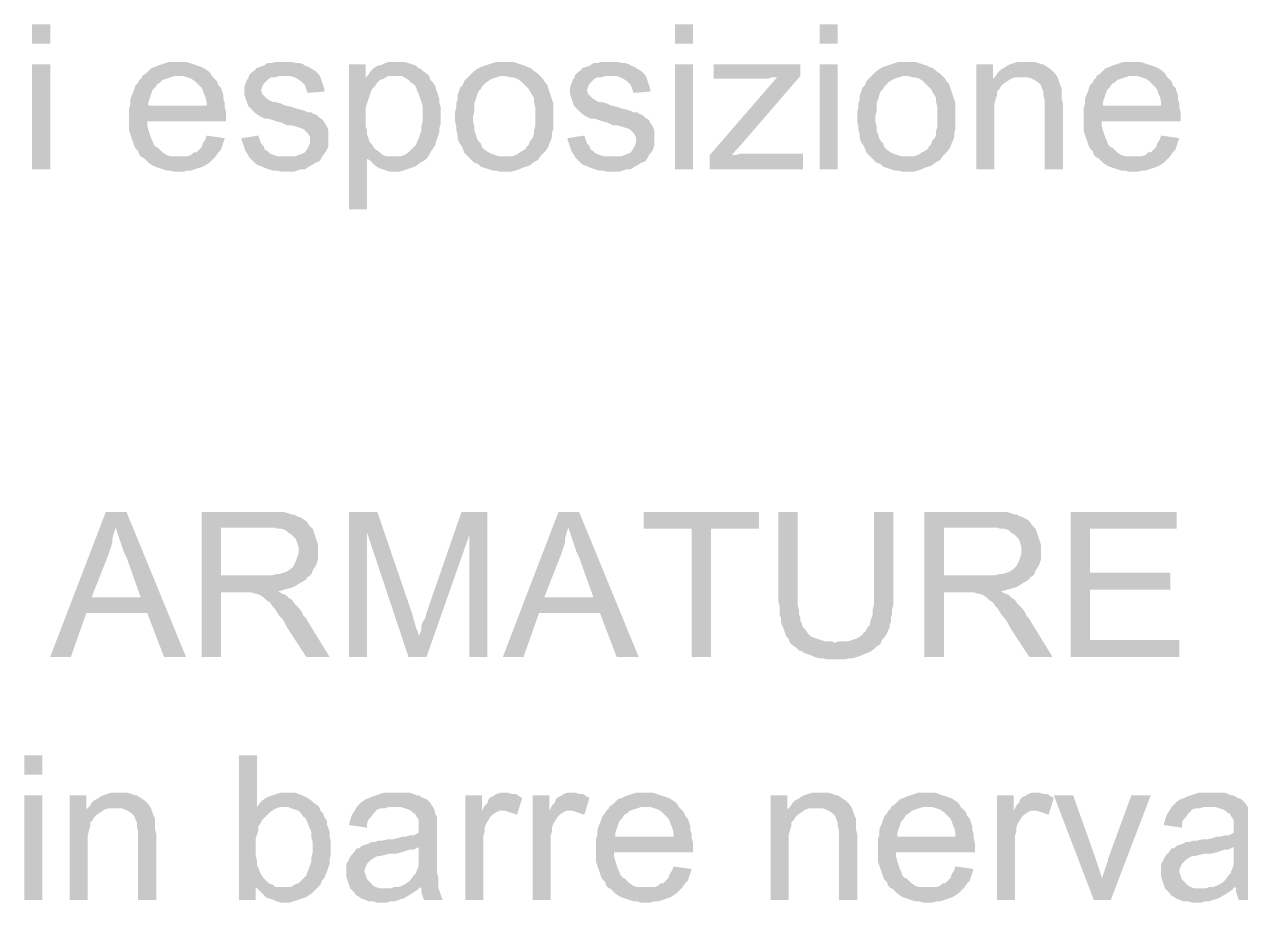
# Model space of a CAD drawing. Header units: millimetres. Extents: x -35.3 to 0.3, y 0.4 to 20.6.
# Drawn here: x -33.67 to -32.886, y 9.981 to 10.547 of the extents above; entities that cross this region are included whole.
import ezdxf

# ---------------------------------------------------------------- set-up
doc = ezdxf.new("R2010")
doc.units = ezdxf.units.MM
doc.layers.add('PDF _Riempimenti solidi', color=7, linetype='Continuous')

msp = doc.modelspace()

# ---------------------------------------------------------------- hatches: boundary and pattern name
at = {"layer": 'PDF _Riempimenti solidi', "transparency": 33554559}
for points in [[(-33.6535, 10.53434), (-33.6535, 10.54684), (-33.66517, 10.54684), (-33.66517, 10.53434)], [(-33.23933, 10.53434), (-33.23933, 10.54684), (-33.251, 10.54684), (-33.251, 10.53434)], [(-33.146, 10.53434), (-33.146, 10.54684), (-33.15767, 10.54684), (-33.15767, 10.53434)], [(-33.6535, 10.45351), (-33.6535, 10.52101), (-33.66517, 10.52101), (-33.66517, 10.45351)], [(-33.571, 10.52267), (-33.57683, 10.52267), (-33.57933, 10.52184), (-33.58183, 10.52101), (-33.58433, 10.52017), (-33.586, 10.51934), (-33.5885, 10.51851), (-33.59183, 10.51517), (-33.59433, 10.51351), (-33.56767, 10.51351), (-33.56517, 10.51267), (-33.56267, 10.51184), (-33.56017, 10.51017), (-33.55683, 10.50684), (-33.556, 10.50601), (-33.55517, 10.50434), (-33.55433, 10.50184), (-33.5535, 10.50017), (-33.55267, 10.49684), (-33.55267, 10.49434), (-33.59017, 10.49434), (-33.541, 10.49351), (-33.541, 10.49601), (-33.54183, 10.49851), (-33.54183, 10.50101), (-33.54267, 10.50351), (-33.5435, 10.50601), (-33.54517, 10.50767), (-33.546, 10.51017), (-33.54767, 10.51184), (-33.54933, 10.51351), (-33.55017, 10.51517), (-33.55183, 10.51684), (-33.55433, 10.51851), (-33.556, 10.51934), (-33.5585, 10.52017), (-33.561, 10.52101), (-33.5635, 10.52184), (-33.566, 10.52267), (-33.5685, 10.52267)], [(-33.5035, 10.52267), (-33.5085, 10.52267), (-33.511, 10.52184), (-33.5135, 10.52184), (-33.516, 10.52017), (-33.5185, 10.51934), (-33.521, 10.51851), (-33.521, 10.51767), (-33.5235, 10.51601), (-33.52517, 10.51434), (-33.50267, 10.51351), (-33.4985, 10.51351), (-33.496, 10.51267), (-33.49433, 10.51184), (-33.49183, 10.51017), (-33.491, 10.50934), (-33.48933, 10.50767), (-33.4885, 10.50517), (-33.48767, 10.50267), (-33.47683, 10.50351), (-33.47683, 10.50517), (-33.47767, 10.50767), (-33.4785, 10.51017), (-33.47933, 10.51267), (-33.48017, 10.51434), (-33.48267, 10.51684), (-33.48433, 10.51767), (-33.48683, 10.51934), (-33.48933, 10.52017), (-33.49017, 10.52101), (-33.49267, 10.52184), (-33.49517, 10.52184), (-33.49767, 10.52267), (-33.50017, 10.52267)], [(-33.45017, 10.52101), (-33.461, 10.52101), (-33.461, 10.42767), (-33.44933, 10.42767), (-33.44933, 10.46017), (-33.43183, 10.46184), (-33.43683, 10.46184), (-33.43933, 10.46267), (-33.441, 10.46434), (-33.4435, 10.46601), (-33.44517, 10.46767), (-33.446, 10.46934), (-33.44767, 10.47101), (-33.44933, 10.47601), (-33.44933, 10.47851), (-33.45017, 10.48101), (-33.45017, 10.49351), (-33.44683, 10.50351), (-33.446, 10.50517), (-33.44433, 10.50684), (-33.44267, 10.50934), (-33.441, 10.51101), (-33.4385, 10.51184), (-33.45017, 10.51267)], [(-33.43017, 10.52267), (-33.43517, 10.52267), (-33.43767, 10.52184), (-33.43933, 10.52101), (-33.44183, 10.52017), (-33.44267, 10.52017), (-33.44517, 10.51851), (-33.44683, 10.51684), (-33.4485, 10.51434), (-33.43183, 10.51351), (-33.42683, 10.51351), (-33.42517, 10.51267), (-33.42267, 10.51101), (-33.421, 10.50934), (-33.4185, 10.50767), (-33.41767, 10.50601), (-33.41683, 10.50351), (-33.416, 10.50184), (-33.41517, 10.49934), (-33.4135, 10.49434), (-33.4135, 10.48434), (-33.41433, 10.48101), (-33.41433, 10.47851), (-33.41517, 10.47601), (-33.416, 10.47351), (-33.41683, 10.47184), (-33.41767, 10.46934), (-33.421, 10.46601), (-33.42267, 10.46434), (-33.42517, 10.46267), (-33.42767, 10.46184), (-33.43183, 10.46184), (-33.44933, 10.46017), (-33.44767, 10.45934), (-33.446, 10.45767), (-33.44433, 10.45601), (-33.44183, 10.45434), (-33.43933, 10.45351), (-33.43433, 10.45184), (-33.4285, 10.45184), (-33.426, 10.45267), (-33.421, 10.45434), (-33.4185, 10.45517), (-33.416, 10.45684), (-33.41517, 10.45767), (-33.4135, 10.45851), (-33.411, 10.46017), (-33.40933, 10.46267), (-33.4085, 10.46434), (-33.40683, 10.46684), (-33.40517, 10.46934), (-33.40517, 10.47017), (-33.4035, 10.47517), (-33.40267, 10.47767), (-33.40267, 10.48017), (-33.40183, 10.48267), (-33.40183, 10.49351), (-33.40267, 10.49601), (-33.40267, 10.49851), (-33.4035, 10.50101), (-33.40433, 10.50351), (-33.40517, 10.50601), (-33.40517, 10.50684), (-33.40683, 10.50934), (-33.4085, 10.51101), (-33.40933, 10.51351), (-33.411, 10.51517), (-33.4135, 10.51684), (-33.41517, 10.51851), (-33.416, 10.51851), (-33.41767, 10.52017), (-33.42017, 10.52101), (-33.42267, 10.52184), (-33.42517, 10.52267), (-33.42767, 10.52267)], [(-33.361, 10.52267), (-33.366, 10.52267), (-33.3685, 10.52184), (-33.371, 10.52101), (-33.3735, 10.52017), (-33.376, 10.51934), (-33.37767, 10.51851), (-33.38017, 10.51684), (-33.3835, 10.51351), (-33.36017, 10.51351), (-33.35683, 10.51267), (-33.35517, 10.51267), (-33.35267, 10.51184), (-33.35017, 10.51017), (-33.3485, 10.50851), (-33.34517, 10.50517), (-33.34433, 10.50351), (-33.34267, 10.50101), (-33.34183, 10.49934), (-33.34183, 10.49684), (-33.341, 10.49351), (-33.341, 10.48101), (-33.34183, 10.47851), (-33.34183, 10.47601), (-33.34267, 10.47351), (-33.34433, 10.47184), (-33.34517, 10.46934), (-33.34683, 10.46767), (-33.34683, 10.46684), (-33.34933, 10.46517), (-33.351, 10.46434), (-33.3535, 10.46267), (-33.356, 10.46184), (-33.361, 10.46184), (-33.3835, 10.46101), (-33.38183, 10.45934), (-33.38017, 10.45767), (-33.37767, 10.45684), (-33.376, 10.45517), (-33.3735, 10.45434), (-33.371, 10.45351), (-33.3685, 10.45267), (-33.366, 10.45267), (-33.3635, 10.45184), (-33.35683, 10.45184), (-33.3535, 10.45267), (-33.351, 10.45351), (-33.34933, 10.45434), (-33.34433, 10.45601), (-33.3435, 10.45684), (-33.341, 10.45851), (-33.33933, 10.45934), (-33.33767, 10.46184), (-33.33433, 10.46517), (-33.33267, 10.46767), (-33.33183, 10.47017), (-33.331, 10.47184), (-33.33017, 10.47434), (-33.33017, 10.47684), (-33.32933, 10.47934), (-33.32933, 10.49601), (-33.33183, 10.50351), (-33.33267, 10.50601), (-33.3335, 10.50851), (-33.33517, 10.51017), (-33.336, 10.51184), (-33.33767, 10.51351), (-33.33933, 10.51517), (-33.34183, 10.51684), (-33.3435, 10.51851), (-33.346, 10.51934), (-33.34767, 10.52017), (-33.35017, 10.52101), (-33.35267, 10.52184), (-33.35517, 10.52267), (-33.35767, 10.52267)], [(-33.2935, 10.52267), (-33.2985, 10.52267), (-33.301, 10.52184), (-33.3035, 10.52184), (-33.306, 10.52017), (-33.3085, 10.51934), (-33.311, 10.51851), (-33.311, 10.51767), (-33.3135, 10.51601), (-33.31517, 10.51434), (-33.29267, 10.51351), (-33.2885, 10.51351), (-33.286, 10.51267), (-33.28433, 10.51184), (-33.28183, 10.51017), (-33.281, 10.50934), (-33.27933, 10.50767), (-33.2785, 10.50517), (-33.27767, 10.50267), (-33.26683, 10.50351), (-33.26683, 10.50517), (-33.26767, 10.50767), (-33.2685, 10.51017), (-33.26933, 10.51267), (-33.27017, 10.51434), (-33.271, 10.51517), (-33.27267, 10.51684), (-33.27433, 10.51767), (-33.27683, 10.51934), (-33.27933, 10.52017), (-33.28017, 10.52101), (-33.28267, 10.52184), (-33.28517, 10.52184), (-33.28767, 10.52267), (-33.29017, 10.52267)], [(-33.23933, 10.45351), (-33.23933, 10.52101), (-33.251, 10.52101), (-33.251, 10.45351)], [(-33.17017, 10.52101), (-33.226, 10.52101), (-33.226, 10.51184), (-33.191, 10.51184), (-33.1885, 10.51267), (-33.18517, 10.51267), (-33.17017, 10.51351)], [(-33.146, 10.45351), (-33.146, 10.52101), (-33.15767, 10.52101), (-33.15767, 10.45351)], [(-33.10183, 10.52267), (-33.10683, 10.52267), (-33.10933, 10.52184), (-33.11183, 10.52101), (-33.11683, 10.51934), (-33.1185, 10.51851), (-33.121, 10.51684), (-33.12267, 10.51517), (-33.12433, 10.51351), (-33.101, 10.51351), (-33.09767, 10.51267), (-33.096, 10.51267), (-33.0935, 10.51184), (-33.091, 10.51017), (-33.08767, 10.50684), (-33.086, 10.50517), (-33.08517, 10.50351), (-33.0835, 10.50101), (-33.08267, 10.49934), (-33.08267, 10.49684), (-33.08183, 10.49351), (-33.08183, 10.48101), (-33.08267, 10.47851), (-33.08267, 10.47601), (-33.0835, 10.47351), (-33.08517, 10.47184), (-33.086, 10.46934), (-33.08767, 10.46767), (-33.08767, 10.46684), (-33.09017, 10.46517), (-33.09183, 10.46434), (-33.09433, 10.46267), (-33.09683, 10.46184), (-33.10183, 10.46184), (-33.12433, 10.46101), (-33.12267, 10.45934), (-33.121, 10.45767), (-33.1185, 10.45684), (-33.11683, 10.45517), (-33.11183, 10.45351), (-33.10933, 10.45267), (-33.10683, 10.45267), (-33.10433, 10.45184), (-33.09767, 10.45184), (-33.09433, 10.45267), (-33.09183, 10.45351), (-33.09017, 10.45434), (-33.08767, 10.45517), (-33.08517, 10.45601), (-33.08433, 10.45684), (-33.08183, 10.45851), (-33.08017, 10.45934), (-33.0785, 10.46184), (-33.07517, 10.46517), (-33.0735, 10.46767), (-33.07267, 10.47017), (-33.07183, 10.47184), (-33.071, 10.47434), (-33.071, 10.47684), (-33.07017, 10.47934), (-33.07017, 10.49601), (-33.07267, 10.50351), (-33.0735, 10.50601), (-33.07433, 10.50851), (-33.076, 10.51017), (-33.07683, 10.51184), (-33.0785, 10.51351), (-33.08017, 10.51517), (-33.08267, 10.51684), (-33.08433, 10.51851), (-33.08683, 10.51934), (-33.0885, 10.52017), (-33.091, 10.52101), (-33.0935, 10.52184), (-33.096, 10.52267), (-33.0985, 10.52267)], [(-33.046, 10.52101), (-33.05683, 10.52101), (-33.05683, 10.45351), (-33.04517, 10.45351), (-33.04517, 10.49517), (-33.04433, 10.49851), (-33.0435, 10.50101), (-33.0435, 10.50351), (-33.04183, 10.50517), (-33.041, 10.50684), (-33.03933, 10.50851), (-33.03683, 10.51017), (-33.03433, 10.51184), (-33.046, 10.51184)], [(-33.02433, 10.52267), (-33.03017, 10.52267), (-33.03267, 10.52184), (-33.03517, 10.52101), (-33.03683, 10.52017), (-33.03933, 10.51851), (-33.041, 10.51767), (-33.04267, 10.51601), (-33.04433, 10.51351), (-33.02683, 10.51267), (-33.0235, 10.51267), (-33.021, 10.51184), (-33.01933, 10.51101), (-33.01683, 10.50934), (-33.01517, 10.50767), (-33.01433, 10.50517), (-33.0135, 10.50351), (-33.0135, 10.50101), (-33.01267, 10.49767), (-33.01267, 10.45351), (-33.001, 10.45351), (-33.001, 10.49601), (-33.00183, 10.49934), (-33.00183, 10.50601), (-33.00267, 10.50767), (-33.0035, 10.51017), (-33.00433, 10.51267), (-33.006, 10.51517), (-33.00683, 10.51601), (-33.0085, 10.51767), (-33.011, 10.51934), (-33.0135, 10.52101), (-33.01433, 10.52101), (-33.01683, 10.52184), (-33.01933, 10.52267), (-33.02183, 10.52267)], [(-32.956, 10.52267), (-32.96183, 10.52267), (-32.96433, 10.52184), (-32.96683, 10.52101), (-32.96933, 10.52017), (-32.971, 10.51934), (-32.9735, 10.51851), (-32.97683, 10.51517), (-32.97933, 10.51351), (-32.95267, 10.51351), (-32.95017, 10.51267), (-32.94767, 10.51184), (-32.94517, 10.51017), (-32.94183, 10.50684), (-32.941, 10.50601), (-32.94017, 10.50434), (-32.93933, 10.50184), (-32.9385, 10.50017), (-32.93767, 10.49684), (-32.93767, 10.49434), (-32.97517, 10.49434), (-32.926, 10.49351), (-32.926, 10.49601), (-32.92683, 10.49851), (-32.92683, 10.50101), (-32.92767, 10.50351), (-32.9285, 10.50601), (-32.93017, 10.50767), (-32.931, 10.51017), (-32.93267, 10.51184), (-32.93433, 10.51351), (-32.93517, 10.51517), (-32.93683, 10.51684), (-32.93933, 10.51851), (-32.941, 10.51934), (-32.946, 10.52101), (-32.9485, 10.52184), (-32.951, 10.52267), (-32.9535, 10.52267)], [(-33.59433, 10.51351), (-33.59433, 10.51267), (-33.596, 10.51101), (-33.59683, 10.50934), (-33.5985, 10.50767), (-33.59933, 10.50517), (-33.60017, 10.50267), (-33.601, 10.50101), (-33.60183, 10.49851), (-33.60183, 10.49517), (-33.60267, 10.49267), (-33.60267, 10.47851), (-33.60017, 10.47101), (-33.59933, 10.46851), (-33.5985, 10.46684), (-33.59683, 10.46517), (-33.596, 10.46267), (-33.59433, 10.46101), (-33.57017, 10.46184), (-33.576, 10.46184), (-33.5785, 10.46267), (-33.581, 10.46434), (-33.58433, 10.46767), (-33.58517, 10.46767), (-33.58683, 10.46934), (-33.58767, 10.47184), (-33.5885, 10.47351), (-33.58933, 10.47601), (-33.59017, 10.47851), (-33.591, 10.48184), (-33.591, 10.48434), (-33.54017, 10.48434), (-33.54017, 10.49017), (-33.541, 10.49351), (-33.59017, 10.49434), (-33.59017, 10.49684), (-33.58933, 10.49934), (-33.5885, 10.50184), (-33.58767, 10.50434), (-33.586, 10.50601), (-33.58433, 10.50851), (-33.58267, 10.50934), (-33.581, 10.51101), (-33.5785, 10.51184), (-33.5735, 10.51351), (-33.571, 10.51351)], [(-33.52517, 10.51434), (-33.526, 10.51184), (-33.52683, 10.51101), (-33.52767, 10.50851), (-33.5285, 10.50601), (-33.5285, 10.50184), (-33.52767, 10.49934), (-33.52683, 10.49684), (-33.526, 10.49434), (-33.52267, 10.49101), (-33.521, 10.48934), (-33.5185, 10.48767), (-33.51683, 10.48684), (-33.51517, 10.48601), (-33.51267, 10.48601), (-33.51017, 10.48517), (-33.50767, 10.48434), (-33.50433, 10.48351), (-33.501, 10.48184), (-33.4985, 10.48184), (-33.49517, 10.48101), (-33.49017, 10.47934), (-33.48767, 10.47684), (-33.486, 10.47434), (-33.486, 10.47101), (-33.48683, 10.46851), (-33.48767, 10.46684), (-33.48933, 10.46434), (-33.491, 10.46351), (-33.4935, 10.46267), (-33.49517, 10.46184), (-33.501, 10.46184), (-33.52517, 10.46101), (-33.5235, 10.45934), (-33.52183, 10.45767), (-33.521, 10.45684), (-33.51933, 10.45601), (-33.51683, 10.45517), (-33.51517, 10.45434), (-33.51267, 10.45351), (-33.51017, 10.45267), (-33.50767, 10.45267), (-33.50433, 10.45184), (-33.49683, 10.45184), (-33.49433, 10.45267), (-33.49183, 10.45351), (-33.48933, 10.45351), (-33.48683, 10.45517), (-33.48517, 10.45601), (-33.48267, 10.45767), (-33.48017, 10.45851), (-33.4785, 10.46101), (-33.47767, 10.46267), (-33.47683, 10.46351), (-33.47517, 10.46601), (-33.47433, 10.46851), (-33.47433, 10.47851), (-33.47517, 10.48101), (-33.47683, 10.48351), (-33.47767, 10.48517), (-33.48017, 10.48684), (-33.48183, 10.48851), (-33.48433, 10.48934), (-33.48517, 10.49017), (-33.48767, 10.49017), (-33.48933, 10.49101), (-33.49183, 10.49184), (-33.49517, 10.49267), (-33.49767, 10.49351), (-33.501, 10.49434), (-33.50183, 10.49434), (-33.50517, 10.49601), (-33.5085, 10.49684), (-33.51017, 10.49684), (-33.51183, 10.49767), (-33.51433, 10.49934), (-33.516, 10.50101), (-33.51683, 10.50184), (-33.51767, 10.50434), (-33.51683, 10.50684), (-33.516, 10.50851), (-33.5135, 10.51101), (-33.51267, 10.51184), (-33.511, 10.51267), (-33.5085, 10.51267), (-33.506, 10.51351), (-33.50267, 10.51351)], [(-33.4485, 10.51434), (-33.45017, 10.51267), (-33.4385, 10.51184), (-33.436, 10.51351), (-33.43183, 10.51351)], [(-33.3835, 10.51351), (-33.38517, 10.51184), (-33.38683, 10.51017), (-33.38767, 10.50767), (-33.38933, 10.50601), (-33.39017, 10.50351), (-33.391, 10.50101), (-33.391, 10.49851), (-33.39183, 10.49601), (-33.39183, 10.49351), (-33.39267, 10.49017), (-33.39267, 10.48434), (-33.39183, 10.48101), (-33.39183, 10.47851), (-33.391, 10.47601), (-33.391, 10.47351), (-33.39017, 10.47101), (-33.3885, 10.46851), (-33.38767, 10.46684), (-33.38683, 10.46434), (-33.3835, 10.46101), (-33.361, 10.46184), (-33.36433, 10.46184), (-33.36683, 10.46267), (-33.36933, 10.46351), (-33.371, 10.46434), (-33.3735, 10.46601), (-33.37517, 10.46767), (-33.376, 10.47017), (-33.37767, 10.47184), (-33.3785, 10.47351), (-33.38017, 10.47851), (-33.38017, 10.48101), (-33.381, 10.48434), (-33.381, 10.48767), (-33.38017, 10.49101), (-33.38017, 10.49601), (-33.37767, 10.50351), (-33.376, 10.50517), (-33.37517, 10.50684), (-33.37433, 10.50767), (-33.37267, 10.50934), (-33.37017, 10.51101), (-33.3685, 10.51184), (-33.366, 10.51267), (-33.3635, 10.51351), (-33.361, 10.51351)], [(-33.31517, 10.51434), (-33.316, 10.51184), (-33.31683, 10.51101), (-33.31767, 10.50851), (-33.3185, 10.50601), (-33.3185, 10.50184), (-33.31767, 10.49934), (-33.316, 10.49434), (-33.31433, 10.49267), (-33.31267, 10.49101), (-33.311, 10.48934), (-33.3085, 10.48767), (-33.30683, 10.48684), (-33.30517, 10.48601), (-33.30267, 10.48601), (-33.30017, 10.48517), (-33.29767, 10.48434), (-33.29433, 10.48351), (-33.291, 10.48184), (-33.2885, 10.48184), (-33.28517, 10.48101), (-33.28267, 10.48017), (-33.28017, 10.47934), (-33.27933, 10.47851), (-33.27767, 10.47684), (-33.276, 10.47434), (-33.276, 10.47101), (-33.27683, 10.46851), (-33.27767, 10.46684), (-33.27933, 10.46434), (-33.281, 10.46351), (-33.2835, 10.46267), (-33.28517, 10.46184), (-33.291, 10.46184), (-33.31517, 10.46101), (-33.3135, 10.45934), (-33.31183, 10.45767), (-33.311, 10.45684), (-33.30933, 10.45601), (-33.30683, 10.45517), (-33.30517, 10.45434), (-33.30267, 10.45351), (-33.30017, 10.45267), (-33.29767, 10.45267), (-33.29433, 10.45184), (-33.28683, 10.45184), (-33.28183, 10.45351), (-33.27933, 10.45351), (-33.27683, 10.45517), (-33.27517, 10.45601), (-33.27267, 10.45767), (-33.27017, 10.45851), (-33.2685, 10.46101), (-33.26767, 10.46267), (-33.26683, 10.46351), (-33.26517, 10.46601), (-33.26433, 10.46851), (-33.26433, 10.47851), (-33.26517, 10.48101), (-33.26683, 10.48351), (-33.26767, 10.48517), (-33.27017, 10.48684), (-33.27183, 10.48851), (-33.27433, 10.48934), (-33.27517, 10.49017), (-33.27767, 10.49017), (-33.27933, 10.49101), (-33.28183, 10.49184), (-33.28517, 10.49267), (-33.28767, 10.49351), (-33.291, 10.49434), (-33.29183, 10.49434), (-33.29517, 10.49601), (-33.2985, 10.49684), (-33.30017, 10.49684), (-33.30183, 10.49767), (-33.30433, 10.49934), (-33.306, 10.50101), (-33.30683, 10.50184), (-33.30767, 10.50434), (-33.30683, 10.50684), (-33.306, 10.50851), (-33.3035, 10.51101), (-33.30267, 10.51184), (-33.301, 10.51267), (-33.2985, 10.51267), (-33.296, 10.51351), (-33.29267, 10.51351)], [(-33.17017, 10.51351), (-33.18517, 10.51267), (-33.2285, 10.46267), (-33.2285, 10.45351), (-33.21433, 10.46267), (-33.20683, 10.47101)], [(-33.12433, 10.51351), (-33.126, 10.51184), (-33.12767, 10.51017), (-33.1285, 10.50767), (-33.13017, 10.50601), (-33.131, 10.50351), (-33.13183, 10.50101), (-33.13183, 10.49851), (-33.13267, 10.49601), (-33.13267, 10.49351), (-33.1335, 10.49017), (-33.1335, 10.48434), (-33.13267, 10.48101), (-33.13267, 10.47851), (-33.13183, 10.47601), (-33.13183, 10.47351), (-33.131, 10.47101), (-33.12933, 10.46851), (-33.1285, 10.46684), (-33.12767, 10.46434), (-33.126, 10.46267), (-33.12433, 10.46101), (-33.10183, 10.46184), (-33.10517, 10.46184), (-33.10767, 10.46267), (-33.11017, 10.46351), (-33.11183, 10.46434), (-33.11433, 10.46601), (-33.116, 10.46767), (-33.11683, 10.47017), (-33.1185, 10.47184), (-33.11933, 10.47351), (-33.121, 10.47851), (-33.121, 10.48101), (-33.12183, 10.48434), (-33.12183, 10.48767), (-33.121, 10.49101), (-33.121, 10.49601), (-33.11933, 10.50101), (-33.1185, 10.50351), (-33.11683, 10.50517), (-33.116, 10.50684), (-33.11517, 10.50767), (-33.1135, 10.50934), (-33.111, 10.51101), (-33.10933, 10.51184), (-33.10683, 10.51267), (-33.10433, 10.51351), (-33.10183, 10.51351)], [(-33.04433, 10.51351), (-33.046, 10.51184), (-33.03433, 10.51184), (-33.03183, 10.51267), (-33.02683, 10.51267)], [(-32.97933, 10.51351), (-32.97933, 10.51267), (-32.981, 10.51101), (-32.98183, 10.50934), (-32.9835, 10.50767), (-32.98433, 10.50517), (-32.98517, 10.50267), (-32.986, 10.50101), (-32.98683, 10.49851), (-32.98683, 10.49517), (-32.98767, 10.49267), (-32.98767, 10.47851), (-32.98683, 10.47601), (-32.986, 10.47351), (-32.98517, 10.47101), (-32.98433, 10.46851), (-32.9835, 10.46684), (-32.98183, 10.46517), (-32.981, 10.46267), (-32.97933, 10.46101), (-32.95517, 10.46184), (-32.961, 10.46184), (-32.9635, 10.46267), (-32.966, 10.46434), (-32.96933, 10.46767), (-32.97017, 10.46767), (-32.97183, 10.46934), (-32.97267, 10.47184), (-32.9735, 10.47351), (-32.97517, 10.47851), (-32.976, 10.48184), (-32.976, 10.48434), (-32.92517, 10.48434), (-32.92517, 10.49017), (-32.926, 10.49351), (-32.97517, 10.49434), (-32.97517, 10.49684), (-32.9735, 10.50184), (-32.97267, 10.50434), (-32.971, 10.50601), (-32.96933, 10.50851), (-32.96767, 10.50934), (-32.966, 10.51101), (-32.9635, 10.51184), (-32.961, 10.51267), (-32.9585, 10.51351), (-32.956, 10.51351)], [(-33.55267, 10.47517), (-33.5535, 10.47267), (-33.55517, 10.47017), (-33.556, 10.46767), (-33.55767, 10.46601), (-33.55933, 10.46434), (-33.561, 10.46434), (-33.56267, 10.46267), (-33.56517, 10.46184), (-33.57017, 10.46184), (-33.59433, 10.46101), (-33.5935, 10.46101), (-33.59183, 10.45934), (-33.59017, 10.45767), (-33.58767, 10.45601), (-33.586, 10.45517), (-33.581, 10.45351), (-33.5785, 10.45267), (-33.576, 10.45267), (-33.5735, 10.45184), (-33.56767, 10.45184), (-33.56517, 10.45267), (-33.56267, 10.45267), (-33.56017, 10.45351), (-33.55767, 10.45434), (-33.55517, 10.45517), (-33.5535, 10.45601), (-33.551, 10.45767), (-33.55017, 10.45851), (-33.54683, 10.46184), (-33.54517, 10.46434), (-33.5435, 10.46601), (-33.54267, 10.46851), (-33.54183, 10.47101), (-33.541, 10.47351)], [(-33.51933, 10.47517), (-33.53017, 10.47351), (-33.53017, 10.47267), (-33.5285, 10.46767), (-33.52767, 10.46517), (-33.526, 10.46267), (-33.52517, 10.46101), (-33.501, 10.46184), (-33.50683, 10.46184), (-33.50933, 10.46267), (-33.51183, 10.46351), (-33.5135, 10.46517), (-33.51517, 10.46601), (-33.516, 10.46851), (-33.51767, 10.47017), (-33.5185, 10.47267)], [(-33.30933, 10.47517), (-33.32017, 10.47351), (-33.32017, 10.47267), (-33.31933, 10.47017), (-33.3185, 10.46767), (-33.31767, 10.46517), (-33.316, 10.46267), (-33.31517, 10.46101), (-33.291, 10.46184), (-33.29683, 10.46184), (-33.29933, 10.46267), (-33.30183, 10.46351), (-33.3035, 10.46517), (-33.30517, 10.46601), (-33.306, 10.46851), (-33.30767, 10.47017), (-33.3085, 10.47267)], [(-32.93767, 10.47517), (-32.9385, 10.47267), (-32.94017, 10.47017), (-32.941, 10.46767), (-32.94267, 10.46601), (-32.94433, 10.46434), (-32.946, 10.46434), (-32.94767, 10.46267), (-32.95017, 10.46184), (-32.95517, 10.46184), (-32.97933, 10.46101), (-32.9785, 10.46101), (-32.97683, 10.45934), (-32.97517, 10.45767), (-32.97267, 10.45601), (-32.971, 10.45517), (-32.966, 10.45351), (-32.9635, 10.45267), (-32.961, 10.45267), (-32.9585, 10.45184), (-32.95267, 10.45184), (-32.95017, 10.45267), (-32.94767, 10.45267), (-32.94517, 10.45351), (-32.94267, 10.45434), (-32.94017, 10.45517), (-32.9385, 10.45601), (-32.936, 10.45767), (-32.93183, 10.46184), (-32.93017, 10.46434), (-32.9285, 10.46601), (-32.92767, 10.46851), (-32.92683, 10.47101), (-32.926, 10.47351)], [(-33.1685, 10.46351), (-33.2085, 10.46351), (-33.21183, 10.46267), (-33.21433, 10.46267), (-33.2285, 10.45351), (-33.1685, 10.45351)], [(-33.60433, 10.23267), (-33.61767, 10.23267), (-33.6535, 10.13934), (-33.64017, 10.13934), (-33.63017, 10.16767), (-33.591, 10.16767), (-33.62683, 10.17767), (-33.616, 10.20517), (-33.61433, 10.21017), (-33.6135, 10.21267), (-33.6135, 10.21517), (-33.61267, 10.21851), (-33.61183, 10.22101), (-33.611, 10.22351)], [(-33.60433, 10.23267), (-33.611, 10.22351), (-33.611, 10.22184), (-33.61017, 10.21934), (-33.60933, 10.21684), (-33.6085, 10.21434), (-33.60767, 10.21184), (-33.606, 10.20684), (-33.60433, 10.20351), (-33.59517, 10.17767), (-33.62683, 10.17767), (-33.591, 10.16767), (-33.58017, 10.13934), (-33.566, 10.13934)], [(-33.51433, 10.23267), (-33.556, 10.23267), (-33.556, 10.13934), (-33.5435, 10.13934), (-33.5435, 10.18101), (-33.52933, 10.18101), (-33.50683, 10.18184), (-33.50517, 10.18184), (-33.50267, 10.18267), (-33.49933, 10.18351), (-33.49683, 10.18434), (-33.49517, 10.18517), (-33.49267, 10.18684), (-33.491, 10.18767), (-33.4885, 10.18934), (-33.48767, 10.19101), (-33.48683, 10.19101), (-33.5435, 10.19184), (-33.5435, 10.22267), (-33.5135, 10.22267), (-33.48683, 10.22434), (-33.4885, 10.22684), (-33.491, 10.22851), (-33.49267, 10.22934), (-33.49517, 10.23017), (-33.496, 10.23101), (-33.49767, 10.23101), (-33.50017, 10.23184), (-33.50267, 10.23267), (-33.511, 10.23267)], [(-33.44267, 10.23267), (-33.461, 10.23267), (-33.461, 10.13934), (-33.44933, 10.13934), (-33.44933, 10.21934)], [(-33.44267, 10.23267), (-33.44933, 10.21934), (-33.42267, 10.13934), (-33.416, 10.15267), (-33.416, 10.15351), (-33.41683, 10.15601), (-33.41767, 10.15767), (-33.4185, 10.16101), (-33.41933, 10.16351), (-33.42017, 10.16684)], [(-33.37183, 10.23267), (-33.3885, 10.23267), (-33.411, 10.16767), (-33.41183, 10.16434), (-33.4135, 10.16184), (-33.41433, 10.15934), (-33.41433, 10.15684), (-33.41517, 10.15434), (-33.416, 10.15267), (-33.42267, 10.13934), (-33.411, 10.13934), (-33.3835, 10.21767)], [(-33.37183, 10.23267), (-33.3835, 10.21767), (-33.3835, 10.13934), (-33.37183, 10.13934)], [(-33.31267, 10.23267), (-33.326, 10.23267), (-33.36183, 10.13934), (-33.3485, 10.13934), (-33.3385, 10.16767), (-33.29933, 10.16767), (-33.33517, 10.17767), (-33.32433, 10.20517), (-33.32267, 10.21017), (-33.32183, 10.21267), (-33.32183, 10.21517), (-33.321, 10.21851), (-33.32017, 10.22101), (-33.31933, 10.22351)], [(-33.31267, 10.23267), (-33.31933, 10.22351), (-33.31933, 10.22184), (-33.3185, 10.21934), (-33.31767, 10.21684), (-33.31683, 10.21434), (-33.316, 10.21184), (-33.31433, 10.20684), (-33.31267, 10.20351), (-33.3035, 10.17767), (-33.33517, 10.17767), (-33.29933, 10.16767), (-33.2885, 10.13934), (-33.27433, 10.13934)], [(-33.19683, 10.23267), (-33.271, 10.23267), (-33.271, 10.22184), (-33.24017, 10.22184), (-33.24017, 10.13934), (-33.22767, 10.13934), (-33.22767, 10.22184), (-33.19683, 10.22184)], [(-33.17183, 10.23267), (-33.18433, 10.23267), (-33.18433, 10.17517), (-33.1835, 10.17184), (-33.1835, 10.16684), (-33.18267, 10.16434), (-33.18267, 10.16184), (-33.18183, 10.15934), (-33.181, 10.15767), (-33.18017, 10.15517), (-33.17933, 10.15267), (-33.17767, 10.15101), (-33.17683, 10.14851), (-33.1485, 10.14851), (-33.14933, 10.14934), (-33.15433, 10.14934), (-33.15683, 10.15017), (-33.15933, 10.15101), (-33.16183, 10.15184), (-33.1635, 10.15267), (-33.16517, 10.15434), (-33.16683, 10.15684), (-33.1685, 10.15851), (-33.16933, 10.16101), (-33.17017, 10.16267), (-33.17017, 10.16517), (-33.171, 10.16684), (-33.171, 10.16934), (-33.17183, 10.17267), (-33.17183, 10.17934)], [(-33.11017, 10.23267), (-33.12267, 10.23267), (-33.12267, 10.17267), (-33.1235, 10.17017), (-33.1235, 10.16684), (-33.12433, 10.16434), (-33.12517, 10.16184), (-33.12517, 10.16017), (-33.12683, 10.15851), (-33.1285, 10.15517), (-33.12933, 10.15517), (-33.13017, 10.15351), (-33.13267, 10.15184), (-33.13433, 10.15101), (-33.13683, 10.15017), (-33.13933, 10.14934), (-33.14517, 10.14934), (-33.1485, 10.14851), (-33.17683, 10.14851), (-33.17517, 10.14684), (-33.17267, 10.14517), (-33.171, 10.14351), (-33.1685, 10.14267), (-33.16767, 10.14184), (-33.16517, 10.14101), (-33.16267, 10.14017), (-33.161, 10.13934), (-33.1585, 10.13851), (-33.156, 10.13851), (-33.15267, 10.13767), (-33.14183, 10.13767), (-33.1385, 10.13851), (-33.136, 10.13851), (-33.1335, 10.13934), (-33.131, 10.14017), (-33.12933, 10.14101), (-33.12683, 10.14184), (-33.12517, 10.14267), (-33.12267, 10.14434), (-33.121, 10.14601), (-33.1185, 10.14767), (-33.11767, 10.15017), (-33.116, 10.15184), (-33.11433, 10.15434), (-33.1135, 10.15684), (-33.11267, 10.15767), (-33.11267, 10.16017), (-33.11183, 10.16184), (-33.11183, 10.16434), (-33.111, 10.16684), (-33.111, 10.17017), (-33.11017, 10.17267), (-33.11017, 10.17851)], [(-33.0485, 10.23267), (-33.09017, 10.23267), (-33.09017, 10.13934), (-33.07767, 10.13934), (-33.07767, 10.18101), (-33.0635, 10.18101), (-33.041, 10.18184), (-33.03933, 10.18184), (-33.03683, 10.18267), (-33.0335, 10.18351), (-33.031, 10.18434), (-33.02933, 10.18517), (-33.02683, 10.18684), (-33.02517, 10.18767), (-33.02267, 10.18934), (-33.02183, 10.19101), (-33.021, 10.19101), (-33.07767, 10.19184), (-33.07767, 10.22267), (-33.04767, 10.22267), (-33.021, 10.22434), (-33.02267, 10.22684), (-33.02517, 10.22851), (-33.02683, 10.22934), (-33.02933, 10.23017), (-33.03017, 10.23101), (-33.03183, 10.23101), (-33.03433, 10.23184), (-33.03683, 10.23267), (-33.04517, 10.23267)], [(-32.92767, 10.23267), (-32.996, 10.23267), (-32.996, 10.13934), (-32.926, 10.13934), (-32.926, 10.15017), (-32.9835, 10.15017), (-32.9835, 10.18267), (-32.93183, 10.18267), (-32.93183, 10.19351), (-32.9835, 10.19351), (-32.9835, 10.22184), (-32.92767, 10.22184)], [(-33.48683, 10.22434), (-33.5135, 10.22267), (-33.50933, 10.22267), (-33.50683, 10.22184), (-33.50433, 10.22184), (-33.50183, 10.22101), (-33.50017, 10.21934), (-33.4985, 10.21851), (-33.49517, 10.21517), (-33.49433, 10.21267), (-33.4935, 10.21017), (-33.4935, 10.20601), (-33.49433, 10.20351), (-33.49517, 10.20101), (-33.496, 10.19934), (-33.49683, 10.19767), (-33.4985, 10.19601), (-33.501, 10.19434), (-33.5035, 10.19351), (-33.506, 10.19267), (-33.50767, 10.19267), (-33.511, 10.19184), (-33.5435, 10.19184), (-33.48683, 10.19101), (-33.48517, 10.19267), (-33.48433, 10.19517), (-33.48267, 10.19767), (-33.48183, 10.19934), (-33.481, 10.20184), (-33.481, 10.21184), (-33.48183, 10.21434), (-33.48267, 10.21684), (-33.4835, 10.21934), (-33.48433, 10.22184), (-33.48517, 10.22267)], [(-33.021, 10.22434), (-33.04767, 10.22267), (-33.0435, 10.22267), (-33.041, 10.22184), (-33.0385, 10.22184), (-33.036, 10.22101), (-33.03433, 10.21934), (-33.03267, 10.21851), (-33.02933, 10.21517), (-33.0285, 10.21267), (-33.02767, 10.21017), (-33.02767, 10.20601), (-33.0285, 10.20351), (-33.02933, 10.20101), (-33.03017, 10.19934), (-33.031, 10.19767), (-33.03267, 10.19601), (-33.03517, 10.19434), (-33.03767, 10.19351), (-33.04017, 10.19267), (-33.04183, 10.19267), (-33.04517, 10.19184), (-33.07767, 10.19184), (-33.021, 10.19101), (-33.01933, 10.19267), (-33.0185, 10.19517), (-33.01683, 10.19767), (-33.016, 10.19934), (-33.01517, 10.20184), (-33.01517, 10.21184), (-33.016, 10.21434), (-33.01683, 10.21684), (-33.01767, 10.21934), (-33.0185, 10.22184), (-33.01933, 10.22267)], [(-33.50683, 10.18184), (-33.52933, 10.18101), (-33.52433, 10.18101), (-33.52183, 10.18017), (-33.521, 10.18017), (-33.5185, 10.17934), (-33.516, 10.17767), (-33.51433, 10.17601), (-33.51183, 10.17434), (-33.51017, 10.17184), (-33.5085, 10.17017), (-33.50767, 10.16851), (-33.506, 10.16601), (-33.50433, 10.16434), (-33.50267, 10.16184), (-33.501, 10.15851), (-33.4885, 10.13934), (-33.4735, 10.13934), (-33.48933, 10.16517), (-33.49017, 10.16517), (-33.491, 10.16767), (-33.49267, 10.17017), (-33.49433, 10.17184), (-33.496, 10.17351), (-33.49767, 10.17601), (-33.50017, 10.17767), (-33.50183, 10.17934), (-33.50433, 10.18017)], [(-33.041, 10.18184), (-33.0635, 10.18101), (-33.0585, 10.18101), (-33.056, 10.18017), (-33.05517, 10.18017), (-33.05267, 10.17934), (-33.05017, 10.17767), (-33.0485, 10.17601), (-33.046, 10.17434), (-33.04433, 10.17184), (-33.04267, 10.17017), (-33.04183, 10.16851), (-33.04017, 10.16601), (-33.0385, 10.16434), (-33.03683, 10.16184), (-33.03517, 10.15851), (-33.02267, 10.13934), (-33.00767, 10.13934), (-33.0235, 10.16517), (-33.02433, 10.16517), (-33.02517, 10.16767), (-33.02683, 10.17017), (-33.0285, 10.17184), (-33.03017, 10.17351), (-33.03183, 10.17601), (-33.03433, 10.17767), (-33.036, 10.17934), (-33.0385, 10.18017)], [(-33.6585, 10.06351), (-33.6585, 10.07601), (-33.67017, 10.07601), (-33.67017, 10.06351)], [(-33.52017, 10.07601), (-33.53183, 10.07601), (-33.53183, 9.98267), (-33.521, 9.98267), (-33.521, 9.99101), (-33.5085, 9.99101), (-33.51017, 9.99267), (-33.51267, 9.99351), (-33.516, 9.99684), (-33.51767, 9.99934), (-33.5185, 10.00101), (-33.51933, 10.00351), (-33.52017, 10.00517), (-33.52017, 10.00767), (-33.521, 10.01101), (-33.521, 10.02267), (-33.52017, 10.02517), (-33.51933, 10.02767), (-33.51933, 10.03017), (-33.51767, 10.03267), (-33.51683, 10.03434), (-33.51517, 10.03601), (-33.51183, 10.03934), (-33.50933, 10.04101), (-33.50767, 10.04184), (-33.50517, 10.04267), (-33.50267, 10.04267), (-33.52017, 10.04267)], [(-33.6585, 9.98267), (-33.6585, 10.05017), (-33.67017, 10.05017), (-33.67017, 9.98267)], [(-33.63017, 10.05017), (-33.641, 10.05017), (-33.641, 9.98267), (-33.62933, 9.98267), (-33.62933, 10.02434), (-33.6285, 10.02767), (-33.62767, 10.03017), (-33.62767, 10.03267), (-33.626, 10.03434), (-33.62517, 10.03601), (-33.6235, 10.03767), (-33.621, 10.03934), (-33.6185, 10.04101), (-33.63017, 10.04101)], [(-33.6085, 10.05184), (-33.61433, 10.05184), (-33.61683, 10.05101), (-33.61933, 10.05017), (-33.621, 10.04934), (-33.6235, 10.04767), (-33.62517, 10.04684), (-33.62683, 10.04517), (-33.6285, 10.04267), (-33.611, 10.04184), (-33.60767, 10.04184), (-33.60517, 10.04101), (-33.6035, 10.04017), (-33.601, 10.03851), (-33.59933, 10.03684), (-33.5985, 10.03434), (-33.59767, 10.03267), (-33.59767, 10.03017), (-33.59683, 10.02684), (-33.59683, 9.98267), (-33.58517, 9.98267), (-33.58517, 10.02517), (-33.586, 10.02851), (-33.586, 10.03517), (-33.58683, 10.03684), (-33.5885, 10.04184), (-33.59017, 10.04434), (-33.591, 10.04517), (-33.59267, 10.04684), (-33.59517, 10.04851), (-33.59767, 10.05017), (-33.5985, 10.05017), (-33.601, 10.05101), (-33.6035, 10.05184), (-33.606, 10.05184)], [(-33.50183, 10.05184), (-33.50517, 10.05184), (-33.50767, 10.05101), (-33.51017, 10.05017), (-33.51267, 10.04934), (-33.51433, 10.04851), (-33.51683, 10.04684), (-33.5185, 10.04517), (-33.52017, 10.04267), (-33.50017, 10.04267), (-33.4985, 10.04184), (-33.496, 10.04101), (-33.4935, 10.04017), (-33.49183, 10.03851), (-33.49017, 10.03601), (-33.48933, 10.03601), (-33.4885, 10.03434), (-33.48767, 10.03267), (-33.48683, 10.03017), (-33.486, 10.02851), (-33.48517, 10.02601), (-33.48517, 10.02267), (-33.48433, 10.02017), (-33.48433, 10.01351), (-33.48517, 10.01017), (-33.48517, 10.00767), (-33.486, 10.00517), (-33.48683, 10.00267), (-33.48767, 10.00101), (-33.4885, 9.99851), (-33.49183, 9.99517), (-33.4935, 9.99351), (-33.496, 9.99267), (-33.4985, 9.99101), (-33.50267, 9.99101), (-33.51933, 9.98934), (-33.516, 9.98601), (-33.51433, 9.98434), (-33.51183, 9.98351), (-33.50933, 9.98267), (-33.50767, 9.98184), (-33.50433, 9.98101), (-33.49933, 9.98101), (-33.49683, 9.98184), (-33.49433, 9.98267), (-33.49183, 9.98351), (-33.48933, 9.98434), (-33.48767, 9.98517), (-33.48517, 9.98684), (-33.4835, 9.98851), (-33.481, 9.99101), (-33.47933, 9.99267), (-33.4785, 9.99517), (-33.47683, 9.99684), (-33.476, 9.99934), (-33.47517, 10.00101), (-33.47433, 10.00351), (-33.4735, 10.00601), (-33.4735, 10.00851), (-33.47267, 10.01184), (-33.47267, 10.02101), (-33.4735, 10.02351), (-33.4735, 10.02684), (-33.47433, 10.02934), (-33.47517, 10.03101), (-33.47517, 10.03351), (-33.47683, 10.03601), (-33.47767, 10.03851), (-33.47933, 10.04017), (-33.48017, 10.04267), (-33.481, 10.04351), (-33.4835, 10.04517), (-33.48517, 10.04684), (-33.48767, 10.04851), (-33.48933, 10.04934), (-33.491, 10.05017), (-33.4935, 10.05101), (-33.496, 10.05184), (-33.4985, 10.05184)], [(-33.43017, 10.05184), (-33.4385, 10.05184), (-33.441, 10.05101), (-33.4435, 10.05017), (-33.446, 10.04934), (-33.44767, 10.04851), (-33.45017, 10.04767), (-33.45267, 10.04601), (-33.45433, 10.04434), (-33.456, 10.04267), (-33.42767, 10.04267), (-33.42517, 10.04184), (-33.42267, 10.04101), (-33.421, 10.04017), (-33.41933, 10.03851), (-33.4185, 10.03851), (-33.41767, 10.03684), (-33.416, 10.03434), (-33.416, 10.02601), (-33.41933, 10.02434), (-33.42183, 10.02434), (-33.42433, 10.02351), (-33.42683, 10.02351), (-33.42933, 10.02267), (-33.43267, 10.02184), (-33.436, 10.02184), (-33.43933, 10.02101), (-33.44183, 10.02101), (-33.44433, 10.02017), (-33.44683, 10.02017), (-33.44767, 10.01934), (-33.45017, 10.01851), (-33.45267, 10.01767), (-33.416, 10.01684), (-33.416, 10.00517), (-33.41683, 10.00267), (-33.41767, 10.00101), (-33.41767, 10.00017), (-33.41933, 9.99851), (-33.421, 9.99601), (-33.42267, 9.99434), (-33.42517, 9.99267), (-33.42683, 9.99184), (-33.42933, 9.99101), (-33.41517, 9.99101), (-33.41433, 9.99017), (-33.41433, 9.98767), (-33.4135, 9.98517), (-33.41267, 9.98267), (-33.40017, 9.98267), (-33.401, 9.98351), (-33.40183, 9.98601), (-33.40267, 9.98851), (-33.4035, 9.99101), (-33.4035, 9.99767), (-33.40433, 10.00017), (-33.40433, 10.03684), (-33.40517, 10.03767), (-33.406, 10.04101), (-33.40683, 10.04267), (-33.4085, 10.04517), (-33.40933, 10.04601), (-33.411, 10.04767), (-33.4135, 10.04851), (-33.416, 10.05017), (-33.41767, 10.05017), (-33.41933, 10.05101), (-33.42183, 10.05184), (-33.42767, 10.05184)], [(-33.37517, 10.05017), (-33.386, 10.05017), (-33.386, 9.98267), (-33.37433, 9.98267), (-33.37433, 10.02434), (-33.3735, 10.02684), (-33.3735, 10.02934), (-33.37267, 10.03184), (-33.371, 10.03434), (-33.37017, 10.03601), (-33.3685, 10.03767), (-33.366, 10.03934), (-33.36433, 10.04017), (-33.361, 10.04017), (-33.37517, 10.04017)], [(-33.361, 10.05184), (-33.3635, 10.05184), (-33.366, 10.05101), (-33.3685, 10.04934), (-33.36933, 10.04934), (-33.371, 10.04767), (-33.37183, 10.04517), (-33.3735, 10.04351), (-33.37517, 10.04017), (-33.36017, 10.04017), (-33.35767, 10.03934), (-33.35517, 10.03851), (-33.35267, 10.03767), (-33.34933, 10.04851), (-33.351, 10.04934), (-33.3535, 10.05101), (-33.356, 10.05101), (-33.3585, 10.05184)], [(-33.33183, 10.05017), (-33.34267, 10.05017), (-33.34267, 9.98267), (-33.331, 9.98267), (-33.331, 10.02434), (-33.33017, 10.02684), (-33.33017, 10.02934), (-33.32933, 10.03184), (-33.32767, 10.03434), (-33.32683, 10.03601), (-33.32517, 10.03767), (-33.32267, 10.03934), (-33.321, 10.04017), (-33.31767, 10.04017), (-33.33183, 10.04017)], [(-33.31767, 10.05184), (-33.32017, 10.05184), (-33.32267, 10.05101), (-33.32517, 10.04934), (-33.326, 10.04934), (-33.32767, 10.04767), (-33.3285, 10.04517), (-33.33017, 10.04351), (-33.33183, 10.04017), (-33.31683, 10.04017), (-33.31433, 10.03934), (-33.30933, 10.03767), (-33.306, 10.04851), (-33.30767, 10.04934), (-33.31017, 10.05101), (-33.31267, 10.05101), (-33.31517, 10.05184)], [(-33.27017, 10.05184), (-33.276, 10.05184), (-33.2785, 10.05101), (-33.281, 10.05017), (-33.2835, 10.04934), (-33.28517, 10.04851), (-33.28767, 10.04767), (-33.28933, 10.04601), (-33.291, 10.04434), (-33.2935, 10.04267), (-33.26683, 10.04267), (-33.26183, 10.04101), (-33.25933, 10.03934), (-33.25767, 10.03767), (-33.256, 10.03601), (-33.25517, 10.03517), (-33.25433, 10.03351), (-33.2535, 10.03101), (-33.25267, 10.02934), (-33.25183, 10.02601), (-33.25183, 10.02351), (-33.28933, 10.02351), (-33.24017, 10.02267), (-33.24017, 10.02517), (-33.241, 10.02767), (-33.241, 10.03017), (-33.24183, 10.03267), (-33.24267, 10.03517), (-33.24433, 10.03684), (-33.24517, 10.03934), (-33.2485, 10.04267), (-33.24933, 10.04434), (-33.251, 10.04601), (-33.2535, 10.04767), (-33.25517, 10.04851), (-33.25767, 10.04934), (-33.26017, 10.05017), (-33.26267, 10.05101), (-33.26517, 10.05184), (-33.26767, 10.05184)], [(-33.1785, 10.05017), (-33.18933, 10.05017), (-33.18933, 9.98267), (-33.17767, 9.98267), (-33.17767, 10.02434), (-33.17683, 10.02767), (-33.176, 10.03017), (-33.176, 10.03267), (-33.17433, 10.03434), (-33.1735, 10.03601), (-33.17183, 10.03767), (-33.16933, 10.03934), (-33.16683, 10.04101), (-33.1785, 10.04101)], [(-33.15683, 10.05184), (-33.16267, 10.05184), (-33.16517, 10.05101), (-33.16767, 10.05017), (-33.16933, 10.04934), (-33.17183, 10.04767), (-33.1735, 10.04684), (-33.17517, 10.04517), (-33.17683, 10.04267), (-33.15933, 10.04184), (-33.156, 10.04184), (-33.1535, 10.04101), (-33.15183, 10.04017), (-33.14933, 10.03851), (-33.14767, 10.03684), (-33.14683, 10.03434), (-33.146, 10.03267), (-33.146, 10.03017), (-33.14517, 10.02684), (-33.14517, 9.98267), (-33.1335, 9.98267), (-33.1335, 10.02517), (-33.13433, 10.02851), (-33.13433, 10.03517), (-33.13517, 10.03684), (-33.13683, 10.04184), (-33.1385, 10.04434), (-33.13933, 10.04517), (-33.141, 10.04684), (-33.1435, 10.04851), (-33.146, 10.05017), (-33.14683, 10.05017), (-33.14933, 10.05101), (-33.15183, 10.05184), (-33.15433, 10.05184)], [(-33.0885, 10.05184), (-33.09433, 10.05184), (-33.09683, 10.05101), (-33.09933, 10.05017), (-33.10183, 10.04934), (-33.1035, 10.04851), (-33.106, 10.04767), (-33.10933, 10.04434), (-33.11183, 10.04267), (-33.08517, 10.04267), (-33.08017, 10.04101), (-33.07767, 10.03934), (-33.07433, 10.03601), (-33.0735, 10.03517), (-33.07267, 10.03351), (-33.07183, 10.03101), (-33.071, 10.02934), (-33.07017, 10.02601), (-33.07017, 10.02351), (-33.10767, 10.02351), (-33.0585, 10.02267), (-33.0585, 10.02517), (-33.05933, 10.02767), (-33.05933, 10.03017), (-33.06017, 10.03267), (-33.061, 10.03517), (-33.06267, 10.03684), (-33.0635, 10.03934), (-33.06683, 10.04267), (-33.06767, 10.04434), (-33.06933, 10.04601), (-33.07183, 10.04767), (-33.0735, 10.04851), (-33.076, 10.04934), (-33.0785, 10.05017), (-33.081, 10.05101), (-33.0835, 10.05184), (-33.086, 10.05184)], [(-33.03267, 10.05017), (-33.0435, 10.05017), (-33.0435, 9.98267), (-33.03183, 9.98267), (-33.03183, 10.02434), (-33.031, 10.02684), (-33.031, 10.02934), (-33.03017, 10.03184), (-33.0285, 10.03434), (-33.02767, 10.03601), (-33.026, 10.03767), (-33.0235, 10.03934), (-33.02183, 10.04017), (-33.0185, 10.04017), (-33.03267, 10.04017)], [(-33.0185, 10.05184), (-33.021, 10.05184), (-33.0235, 10.05101), (-33.026, 10.04934), (-33.02683, 10.04934), (-33.0285, 10.04767), (-33.02933, 10.04517), (-33.031, 10.04351), (-33.03267, 10.04017), (-33.01767, 10.04017), (-33.01517, 10.03934), (-33.01267, 10.03851), (-33.01017, 10.03767), (-33.00683, 10.04851), (-33.0085, 10.04934), (-33.011, 10.05101), (-33.0135, 10.05101), (-33.016, 10.05184)], [(-32.99433, 10.05017), (-33.00683, 10.05017), (-32.981, 9.98267), (-32.976, 9.99601), (-32.976, 9.99767), (-32.97683, 10.00017), (-32.97767, 10.00267), (-32.9785, 10.00517), (-32.97933, 10.00767), (-32.98017, 10.01017)], [(-32.94433, 10.05017), (-32.95683, 10.05017), (-32.97183, 10.00934), (-32.97183, 10.00851), (-32.97267, 10.00601), (-32.9735, 10.00351), (-32.976, 9.99601), (-32.981, 9.98267), (-32.97017, 9.98267)], [(-32.90517, 10.05184), (-32.9135, 10.05184), (-32.916, 10.05101), (-32.9185, 10.05017), (-32.921, 10.04934), (-32.92267, 10.04851), (-32.92517, 10.04767), (-32.92767, 10.04601), (-32.92933, 10.04434), (-32.931, 10.04267), (-32.90267, 10.04267), (-32.90017, 10.04184), (-32.89767, 10.04101), (-32.896, 10.04017), (-32.89433, 10.03851), (-32.8935, 10.03851), (-32.89267, 10.03684), (-32.891, 10.03434), (-32.891, 10.02601), (-32.89267, 10.02517), (-32.89433, 10.02434), (-32.89683, 10.02434), (-32.89933, 10.02351), (-32.90183, 10.02351), (-32.90433, 10.02267), (-32.90767, 10.02184), (-32.911, 10.02184), (-32.91433, 10.02101), (-32.91683, 10.02101), (-32.91933, 10.02017), (-32.92183, 10.02017), (-32.92267, 10.01934), (-32.92517, 10.01851), (-32.92767, 10.01767), (-32.891, 10.01684), (-32.891, 10.00517), (-32.89183, 10.00267), (-32.89267, 10.00101), (-32.89267, 10.00017), (-32.89433, 9.99851), (-32.896, 9.99601), (-32.89767, 9.99434), (-32.90017, 9.99267), (-32.90183, 9.99184), (-32.90433, 9.99101), (-32.89017, 9.99101), (-32.88933, 9.99017), (-32.88933, 9.98767), (-32.8885, 9.98517), (-32.88767, 9.98267), (-32.87517, 9.98267), (-32.876, 9.98351), (-32.87683, 9.98601), (-32.87767, 9.98851), (-32.8785, 9.99101), (-32.8785, 9.99767), (-32.87933, 10.00017), (-32.87933, 10.03684), (-32.88017, 10.03767), (-32.881, 10.04101), (-32.88183, 10.04267), (-32.8835, 10.04517), (-32.88433, 10.04601), (-32.886, 10.04767), (-32.8885, 10.04851), (-32.891, 10.05017), (-32.89267, 10.05017), (-32.89433, 10.05101), (-32.89683, 10.05184), (-32.90267, 10.05184)], [(-33.6285, 10.04267), (-33.63017, 10.04101), (-33.6185, 10.04101), (-33.616, 10.04184), (-33.611, 10.04184)], [(-33.456, 10.04267), (-33.45683, 10.04101), (-33.4585, 10.03851), (-33.45933, 10.03684), (-33.46017, 10.03434), (-33.461, 10.03101), (-33.44933, 10.02934), (-33.44933, 10.03184), (-33.4485, 10.03434), (-33.44683, 10.03601), (-33.44517, 10.03851), (-33.44433, 10.03934), (-33.44267, 10.04101), (-33.44017, 10.04184), (-33.43767, 10.04184), (-33.43517, 10.04267), (-33.43183, 10.04267)], [(-33.2935, 10.04267), (-33.2935, 10.04184), (-33.29517, 10.04017), (-33.296, 10.03851), (-33.29767, 10.03684), (-33.2985, 10.03434), (-33.29933, 10.03184), (-33.30017, 10.03017), (-33.301, 10.02767), (-33.301, 10.02434), (-33.30183, 10.02184), (-33.30183, 10.00767), (-33.301, 10.00517), (-33.30017, 10.00267), (-33.29933, 10.00017), (-33.2985, 9.99767), (-33.29767, 9.99601), (-33.296, 9.99434), (-33.29517, 9.99184), (-33.2935, 9.99017), (-33.26933, 9.99101), (-33.27517, 9.99101), (-33.27767, 9.99184), (-33.28017, 9.99351), (-33.2835, 9.99684), (-33.28433, 9.99684), (-33.286, 9.99851), (-33.28683, 10.00101), (-33.28767, 10.00267), (-33.2885, 10.00517), (-33.28933, 10.00767), (-33.29017, 10.01101), (-33.29017, 10.01351), (-33.23933, 10.01351), (-33.23933, 10.01934), (-33.24017, 10.02267), (-33.28933, 10.02351), (-33.28933, 10.02601), (-33.2885, 10.02851), (-33.28767, 10.03101), (-33.28683, 10.03351), (-33.28517, 10.03517), (-33.2835, 10.03767), (-33.28183, 10.03851), (-33.28017, 10.04017), (-33.27517, 10.04184), (-33.27267, 10.04267), (-33.27017, 10.04267)], [(-33.17683, 10.04267), (-33.1785, 10.04101), (-33.16683, 10.04101), (-33.16433, 10.04184), (-33.15933, 10.04184)], [(-33.11183, 10.04267), (-33.11183, 10.04184), (-33.1135, 10.04017), (-33.11433, 10.03851), (-33.116, 10.03684), (-33.11683, 10.03434), (-33.11767, 10.03184), (-33.1185, 10.03017), (-33.11933, 10.02767), (-33.11933, 10.02434), (-33.12017, 10.02184), (-33.12017, 10.00767), (-33.11933, 10.00517), (-33.1185, 10.00267), (-33.11767, 10.00017), (-33.11683, 9.99767), (-33.116, 9.99601), (-33.11433, 9.99434), (-33.1135, 9.99184), (-33.11183, 9.99017), (-33.08767, 9.99101), (-33.0935, 9.99101), (-33.096, 9.99184), (-33.0985, 9.99351), (-33.10183, 9.99684), (-33.10267, 9.99684), (-33.10433, 9.99851), (-33.10517, 10.00101), (-33.106, 10.00267), (-33.10683, 10.00517), (-33.10767, 10.00767), (-33.1085, 10.01101), (-33.1085, 10.01351), (-33.05767, 10.01351), (-33.05767, 10.01934), (-33.0585, 10.02267), (-33.10767, 10.02351), (-33.10767, 10.02601), (-33.10683, 10.02851), (-33.106, 10.03101), (-33.10517, 10.03351), (-33.1035, 10.03517), (-33.10183, 10.03767), (-33.10017, 10.03851), (-33.0985, 10.04017), (-33.096, 10.04101), (-33.091, 10.04267), (-33.0885, 10.04267)], [(-32.931, 10.04267), (-32.93183, 10.04101), (-32.9335, 10.03851), (-32.93433, 10.03684), (-32.93517, 10.03434), (-32.936, 10.03101), (-32.92433, 10.02934), (-32.92433, 10.03184), (-32.9235, 10.03434), (-32.92183, 10.03601), (-32.92017, 10.03851), (-32.91767, 10.04101), (-32.91517, 10.04184), (-32.91267, 10.04184), (-32.91017, 10.04267), (-32.90683, 10.04267)], [(-33.45267, 10.01767), (-33.45433, 10.01601), (-33.456, 10.01601), (-33.45767, 10.01351), (-33.45933, 10.01184), (-33.461, 10.00934), (-33.461, 10.00851), (-33.46267, 10.00601), (-33.46267, 9.99767), (-33.46017, 9.99017), (-33.45683, 9.98684), (-33.45683, 9.98601), (-33.45517, 9.98517), (-33.45267, 9.98351), (-33.45017, 9.98267), (-33.4485, 9.98184), (-33.44517, 9.98184), (-33.44267, 9.98101), (-33.43683, 9.98101), (-33.43433, 9.98184), (-33.43183, 9.98184), (-33.42933, 9.98267), (-33.42683, 9.98351), (-33.426, 9.98351), (-33.4235, 9.98517), (-33.42183, 9.98601), (-33.41933, 9.98767), (-33.41683, 9.98934), (-33.43683, 9.99017), (-33.441, 9.99017), (-33.4435, 9.99101), (-33.44517, 9.99184), (-33.44933, 9.99601), (-33.45017, 9.99851), (-33.451, 10.00101), (-33.451, 10.00184), (-33.45017, 10.00434), (-33.44933, 10.00601), (-33.4485, 10.00684), (-33.44683, 10.00851), (-33.44433, 10.01017), (-33.44267, 10.01101), (-33.441, 10.01101), (-33.43767, 10.01184), (-33.43433, 10.01267), (-33.43017, 10.01267), (-33.42683, 10.01351), (-33.42433, 10.01434), (-33.42183, 10.01517), (-33.41933, 10.01517), (-33.41767, 10.01601), (-33.416, 10.01684)], [(-32.92767, 10.01767), (-32.92933, 10.01601), (-32.931, 10.01601), (-32.93267, 10.01351), (-32.93433, 10.01184), (-32.936, 10.00934), (-32.936, 10.00851), (-32.93767, 10.00601), (-32.93767, 9.99767), (-32.93683, 9.99517), (-32.936, 9.99267), (-32.93517, 9.99017), (-32.93183, 9.98684), (-32.93183, 9.98601), (-32.93017, 9.98517), (-32.92767, 9.98351), (-32.92517, 9.98267), (-32.9235, 9.98184), (-32.92017, 9.98184), (-32.91767, 9.98101), (-32.91183, 9.98101), (-32.90933, 9.98184), (-32.90683, 9.98184), (-32.90433, 9.98267), (-32.90183, 9.98351), (-32.901, 9.98351), (-32.8985, 9.98517), (-32.89683, 9.98601), (-32.89433, 9.98767), (-32.89183, 9.98934), (-32.91183, 9.99017), (-32.916, 9.99017), (-32.9185, 9.99101), (-32.92017, 9.99184), (-32.92183, 9.99351), (-32.92267, 9.99434), (-32.92433, 9.99601), (-32.926, 10.00101), (-32.926, 10.00184), (-32.92517, 10.00434), (-32.92433, 10.00601), (-32.9235, 10.00684), (-32.92183, 10.00851), (-32.91933, 10.01017), (-32.91767, 10.01101), (-32.916, 10.01101), (-32.91267, 10.01184), (-32.90933, 10.01267), (-32.90517, 10.01267), (-32.90183, 10.01351), (-32.89933, 10.01434), (-32.89683, 10.01517), (-32.89433, 10.01517), (-32.891, 10.01684)], [(-33.25183, 10.00434), (-33.25267, 10.00184), (-33.25433, 9.99934), (-33.25517, 9.99684), (-33.2585, 9.99351), (-33.26017, 9.99351), (-33.26183, 9.99184), (-33.26433, 9.99101), (-33.26933, 9.99101), (-33.2935, 9.99017), (-33.29267, 9.99017), (-33.28933, 9.98684), (-33.28683, 9.98517), (-33.28517, 9.98434), (-33.28267, 9.98351), (-33.28017, 9.98267), (-33.27767, 9.98184), (-33.27517, 9.98184), (-33.27267, 9.98101), (-33.26683, 9.98101), (-33.26433, 9.98184), (-33.26183, 9.98184), (-33.25933, 9.98267), (-33.25683, 9.98351), (-33.25433, 9.98434), (-33.25267, 9.98517), (-33.25017, 9.98684), (-33.24933, 9.98767), (-33.24767, 9.98934), (-33.246, 9.99101), (-33.24433, 9.99351), (-33.24267, 9.99517), (-33.24183, 9.99767), (-33.241, 10.00017), (-33.24017, 10.00267)], [(-33.07017, 10.00434), (-33.071, 10.00184), (-33.07267, 9.99934), (-33.0735, 9.99684), (-33.07517, 9.99517), (-33.07683, 9.99351), (-33.0785, 9.99351), (-33.08017, 9.99184), (-33.08267, 9.99101), (-33.08767, 9.99101), (-33.11183, 9.99017), (-33.111, 9.99017), (-33.10933, 9.98851), (-33.10767, 9.98684), (-33.10517, 9.98517), (-33.1035, 9.98434), (-33.101, 9.98351), (-33.0985, 9.98267), (-33.096, 9.98184), (-33.0935, 9.98184), (-33.091, 9.98101), (-33.08517, 9.98101), (-33.08267, 9.98184), (-33.08017, 9.98184), (-33.07767, 9.98267), (-33.07517, 9.98351), (-33.07267, 9.98434), (-33.071, 9.98517), (-33.0685, 9.98684), (-33.06767, 9.98767), (-33.06433, 9.99101), (-33.06267, 9.99351), (-33.061, 9.99517), (-33.05933, 10.00017), (-33.0585, 10.00267)], [(-33.5085, 9.99101), (-33.521, 9.99101), (-33.51933, 9.98934), (-33.50267, 9.99101), (-33.506, 9.99101)], [(-33.42933, 9.99101), (-33.43183, 9.99101), (-33.43433, 9.99017), (-33.43683, 9.99017), (-33.41683, 9.98934), (-33.41517, 9.99101)], [(-32.90433, 9.99101), (-32.90683, 9.99101), (-32.90933, 9.99017), (-32.91183, 9.99017), (-32.89183, 9.98934), (-32.89017, 9.99101)]]:
    msp.add_hatch(color=256, dxfattribs=at).paths.add_polyline_path(points)

doc.saveas('drawing.dxf')
